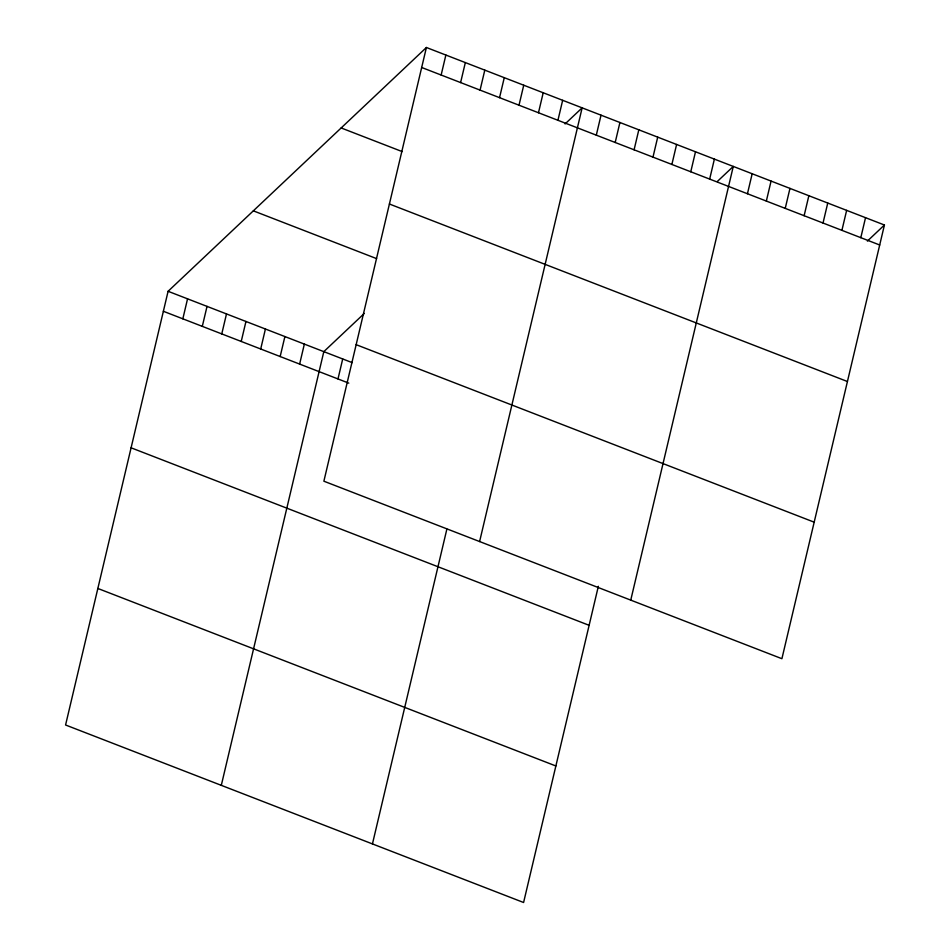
<?xml version="1.0" encoding="UTF-8"?>
<svg xmlns="http://www.w3.org/2000/svg" width="950" height="950" viewBox="0 0 950 950"><rect width="100%" height="100%" fill="white"/><g stroke="black" fill="none" stroke-linecap="round" stroke-linejoin="round"><path stroke-width="1.43" d="M426.407 47.5L323.879 481.199L781.909 658.706L884.426 225.007L426.407 47.5L168.091 291.294L65.574 724.992L523.592 902.5L598.346 586.304M182.839 318.82L187.554 298.834M202.303 326.372L207.029 306.387M221.766 333.913L226.492 313.928M241.229 341.454L245.955 321.468M260.704 349.006L265.418 329.009M280.167 356.547L284.893 336.561M299.63 364.088L304.356 344.102M221.303 785.341L323.819 351.642L364.313 313.429M337.986 378.955L342.713 358.969M441.144 75.026L445.871 55.041M460.608 82.579L465.334 62.593M480.071 90.119L484.797 70.134M499.546 97.66L504.272 77.674M519.009 105.212L523.735 85.215M538.472 112.753L543.198 92.768M372.447 843.921L446.868 529.126M557.935 120.294L562.661 100.308M479.608 541.548L582.136 107.849L565.084 123.939M596.303 135.161L601.029 115.176M615.196 142.488L619.922 122.502M634.089 149.803L638.816 129.817M652.982 157.13L657.709 137.144M671.876 164.457L676.602 144.459M690.769 171.772L695.495 151.786M709.662 179.099L714.388 159.113M630.752 600.127L733.281 166.428L717.297 181.509M747.448 193.741L752.174 173.755M766.341 201.067L771.068 181.07M785.234 208.382L789.961 188.397M804.127 215.709L808.854 195.724M823.021 223.024L827.747 203.039M841.914 230.351L846.64 210.366M860.807 237.678L865.533 217.681M867.386 241.098L884.426 225.007M421.681 67.486L879.7 244.993M341.157 127.953L402.159 151.584M389.405 204.013L847.436 381.52M253.341 210.841L376.616 258.626M356.155 344.672L814.186 522.179M168.091 291.294L352.165 362.627M163.364 311.279L348.793 383.135M131.1 447.806L589.119 625.314M97.85 588.466L555.869 765.973"/></g></svg>
